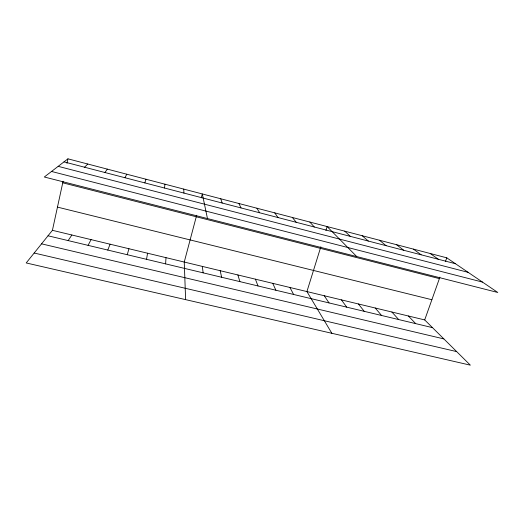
<?xml version="1.0" encoding="UTF-8"?>
<svg xmlns="http://www.w3.org/2000/svg" width="524" height="524" viewBox="0 0 524 524"><rect width="100%" height="100%" fill="white"/><g stroke="black" fill="none" stroke-linecap="round" stroke-linejoin="round"><path stroke-width="0.79" d="M165.61 263.88L165.997 257.651M164.51 188.024L164.942 184.186M146.543 259.321L147.558 253.216M52.42 230.318L424.702 319.922L470.349 365.163L26.2 262.95L52.42 230.318L63.09 181.219M66.974 163.35L67.95 158.838L446.776 257.828L497.8 292.49L44.311 177.001L67.95 158.838M196.664 215.259L184.245 262.046L185.627 299.636M201.301 197.771L202.316 193.952L207.465 218.547M127.26 254.716L128.93 248.73M144.853 182.909L145.96 179.221M320.839 246.791L306.92 291.567L331.849 333.29M325.915 230.468L327.127 226.564L356.733 256.563M424.702 319.922L439.911 277.137M445.452 261.555L446.776 257.828M107.774 250.059L110.106 244.197M124.981 177.734L126.775 174.21M88.078 245.356L91.078 239.619M68.159 240.595L71.854 234.994M104.879 172.507L107.381 169.141M84.561 167.222L87.77 164.019M34.171 253.027L456.673 351.604M41.553 243.837L443.854 338.904M48.025 235.787L432.49 327.638M57.463 207.111L431.881 299.728M62.742 182.811L439.387 278.617M51.522 171.459L482.466 282.076M58.184 166.344L468.135 272.342M64.007 161.87L455.454 263.723M430.204 253.498L438.392 259.288M413.462 249.123L421.145 254.802M396.55 244.708L403.722 250.262M379.461 240.241L386.109 245.684M362.195 235.728L368.313 241.053M344.753 231.169L350.32 236.37M408.373 315.992L415.689 323.622M391.887 312.022L398.712 319.568M309.841 222.045L314.295 226.997M375.236 308.014L381.564 315.474M292.379 217.486L296.27 222.307M358.409 303.966L364.232 311.335M341.419 299.872L346.724 307.149M274.74 212.875L278.048 217.565M324.258 295.746L329.033 302.924M256.917 208.218L259.629 212.77M289.916 287.479L293.61 294.462M238.905 203.508L241.014 207.93M272.749 283.346L275.893 290.231M255.404 279.174L257.991 285.953M220.702 198.753L222.202 203.03M237.883 274.956L239.9 281.63M220.191 270.692L221.626 277.262M202.31 266.395L203.148 272.847M183.728 189.092L183.95 193.081"/></g></svg>
